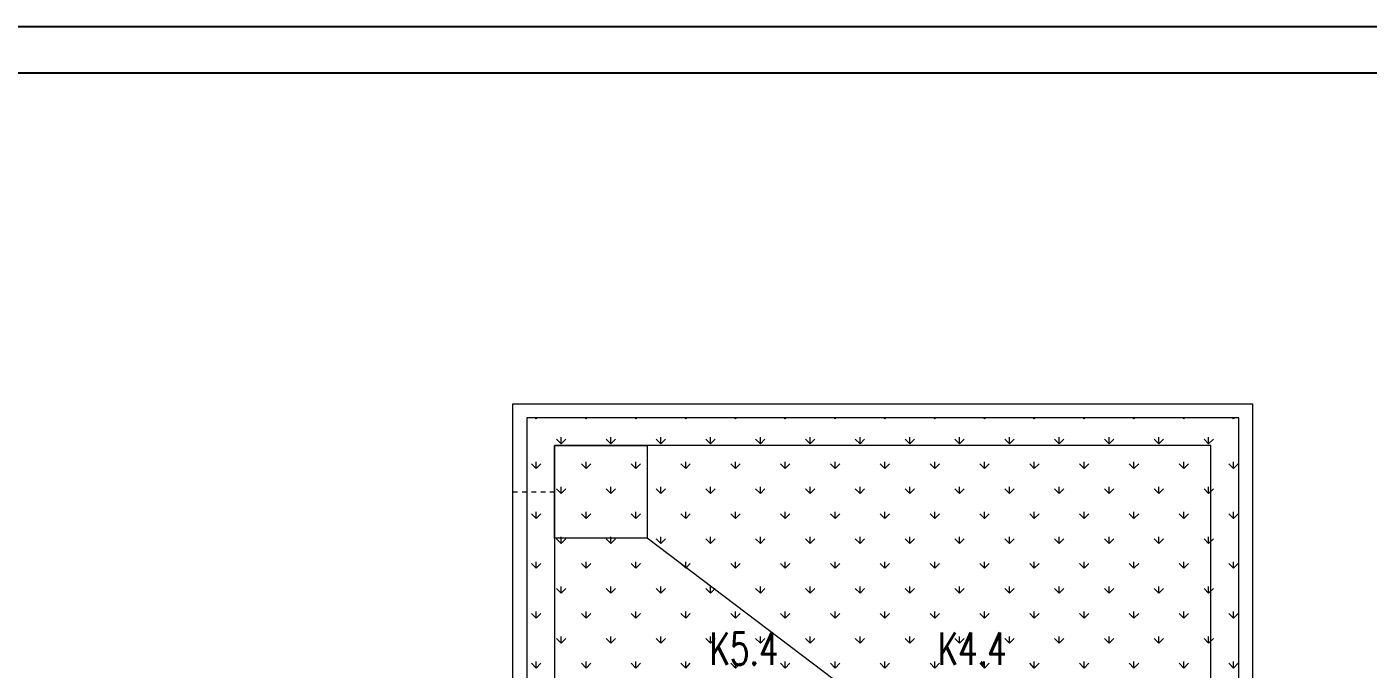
# Model space of a CAD drawing. Header units: millimetres. Extents: x 1780 to 154263, y -7240 to 17216.
# Drawn here: x 103440 to 104891, y 4589 to 5283 of the extents above; entities that cross this region are included whole.
import ezdxf

# ---------------------------------------------------------------- set-up
doc = ezdxf.new("R2010")
doc.units = ezdxf.units.MM
doc.linetypes.add('0.5_0.5', pattern=[1, 0.5, -0.5])
for name, color, linetype, lineweight in [('2d_SX_instalacje - kanalizacja opadowa', 130, 'Continuous', 5), ('2d_SX_szraf', 251, 'Continuous', 0), ('2d_SX_widok', 10, 'Continuous', 9)]:
    doc.layers.add(name, color=color, linetype=linetype, lineweight=lineweight)
doc.layers.add('2d_SX_rewizja 18 września', color=210, linetype='Continuous')
doc.layers.add('60 instalacje elektryka', color=10, linetype='Continuous')
doc.styles.add('OPIS', font='simplex.shx', dxfattribs={"width": 0.7, "height": 4})

# ---------------------------------------------------------------- blocks, each defined once
blk = doc.blocks.new('PDKLD A2')
at = {"layer": '2d_SX_instalacje - kanalizacja opadowa', "color": 8, "linetype": '0.5_0.5', "ltscale": 10}
blk.add_line((82221, -11409.2), (82266, -11409.2), dxfattribs=at)
at = {"layer": '2d_SX_szraf', "color": 8, "linetype": 'Continuous'}
for p, q in [((82246.1, -11330.2), (82245.2, -11329.2)), ((82246.1, -11330.2), (82246.1, -11329.2)), ((82246.1, -11330.2), (82247.1, -11329.2)), ((82300, -11330.2), (82299.1, -11329.2)), ((82300, -11330.2), (82300, -11329.2)), ((82300, -11330.2), (82301, -11329.2)), ((82353.9, -11330.2), (82352.9, -11329.2)), ((82353.9, -11330.2), (82353.9, -11329.2)), ((82353.9, -11330.2), (82354.8, -11329.2)), ((82407.8, -11330.2), (82406.8, -11329.2)), ((82407.8, -11330.2), (82407.8, -11329.2)), ((82407.8, -11330.2), (82408.7, -11329.2)), ((82461.7, -11330.2), (82460.7, -11329.2)), ((82461.7, -11330.2), (82461.7, -11329.2)), ((82461.7, -11330.2), (82462.6, -11329.2)), ((82515.5, -11330.2), (82514.6, -11329.2)), ((82515.5, -11330.2), (82515.5, -11329.2)), ((82515.5, -11330.2), (82516.5, -11329.2)), ((82569.4, -11330.2), (82568.5, -11329.2)), ((82569.4, -11330.2), (82569.4, -11329.2)), ((82569.4, -11330.2), (82570.4, -11329.2)), ((82623.3, -11330.2), (82622.3, -11329.2)), ((82623.3, -11330.2), (82623.3, -11329.2)), ((82623.3, -11330.2), (82624.2, -11329.2)), ((82677.2, -11330.2), (82676.2, -11329.2)), ((82677.2, -11330.2), (82677.2, -11329.2)), ((82677.2, -11330.2), (82678.1, -11329.2)), ((82731.1, -11330.2), (82730.1, -11329.2)), ((82731.1, -11330.2), (82731.1, -11329.2)), ((82731.1, -11330.2), (82732, -11329.2)), ((82784.9, -11330.2), (82784, -11329.2)), ((82784.9, -11330.2), (82784.9, -11329.2)), ((82784.9, -11330.2), (82785.9, -11329.2)), ((82838.8, -11330.2), (82837.9, -11329.2)), ((82838.8, -11330.2), (82838.8, -11329.2)), ((82838.8, -11330.2), (82839.8, -11329.2)), ((82892.7, -11330.2), (82891.8, -11329.2)), ((82892.7, -11330.2), (82892.7, -11329.2)), ((82892.7, -11330.2), (82893.7, -11329.2)), ((82946.6, -11330.2), (82945.6, -11329.2)), ((82946.6, -11330.2), (82946.6, -11329.2)), ((82946.6, -11330.2), (82947.5, -11329.2)), ((83000.5, -11330.2), (82999.5, -11329.2)), ((83000.5, -11330.2), (83000.5, -11329.2)), ((83000.5, -11330.2), (83001.4, -11329.2)), ((82273.1, -11357.1), (82268, -11352.1)), ((82273.1, -11357.1), (82273.1, -11350)), ((82273.1, -11357.1), (82278.1, -11352.1)), ((82326.9, -11357.1), (82321.9, -11352.1)), ((82326.9, -11357.1), (82326.9, -11350)), ((82326.9, -11357.1), (82332, -11352.1)), ((82380.8, -11357.1), (82375.8, -11352.1)), ((82380.8, -11357.1), (82380.8, -11350)), ((82380.8, -11357.1), (82385.9, -11352.1)), ((82434.7, -11357.1), (82429.7, -11352.1)), ((82434.7, -11357.1), (82434.7, -11350)), ((82434.7, -11357.1), (82439.8, -11352.1)), ((82488.6, -11357.1), (82483.5, -11352.1)), ((82488.6, -11357.1), (82488.6, -11350)), ((82488.6, -11357.1), (82493.6, -11352.1)), ((82542.5, -11357.1), (82537.4, -11352.1)), ((82542.5, -11357.1), (82542.5, -11350)), ((82542.5, -11357.1), (82547.5, -11352.1)), ((82596.4, -11357.1), (82591.3, -11352.1)), ((82596.4, -11357.1), (82596.4, -11350)), ((82596.4, -11357.1), (82601.4, -11352.1)), ((82650.2, -11357.1), (82645.2, -11352.1)), ((82650.2, -11357.1), (82650.2, -11350)), ((82650.2, -11357.1), (82655.3, -11352.1)), ((82704.1, -11357.1), (82699.1, -11352.1)), ((82704.1, -11357.1), (82704.1, -11350)), ((82704.1, -11357.1), (82709.2, -11352.1)), ((82758, -11357.1), (82752.9, -11352.1)), ((82758, -11357.1), (82758, -11350)), ((82758, -11357.1), (82763.1, -11352.1)), ((82811.9, -11357.1), (82806.8, -11352.1)), ((82811.9, -11357.1), (82811.9, -11350)), ((82811.9, -11357.1), (82816.9, -11352.1)), ((82865.8, -11357.1), (82860.7, -11352.1)), ((82865.8, -11357.1), (82865.8, -11350)), ((82865.8, -11357.1), (82870.8, -11352.1)), ((82919.6, -11357.1), (82914.6, -11352.1)), ((82919.6, -11357.1), (82919.6, -11350)), ((82919.6, -11357.1), (82924.7, -11352.1)), ((82973.5, -11357.1), (82968.5, -11352.1)), ((82973.5, -11357.1), (82973.5, -11350)), ((82973.5, -11357.1), (82978.6, -11352.1)), ((82246.1, -11384.1), (82241.1, -11379)), ((82246.1, -11384.1), (82246.1, -11376.9)), ((82246.1, -11384.1), (82251.2, -11379)), ((82300, -11384.1), (82295, -11379)), ((82300, -11384.1), (82300, -11376.9)), ((82300, -11384.1), (82305.1, -11379)), ((82353.9, -11384.1), (82348.8, -11379)), ((82353.9, -11384.1), (82353.9, -11376.9)), ((82353.9, -11384.1), (82358.9, -11379)), ((82407.8, -11384.1), (82402.7, -11379)), ((82407.8, -11384.1), (82407.8, -11376.9)), ((82407.8, -11384.1), (82412.8, -11379)), ((82461.7, -11384.1), (82456.6, -11379)), ((82461.7, -11384.1), (82461.7, -11376.9)), ((82461.7, -11384.1), (82466.7, -11379)), ((82515.5, -11384.1), (82510.5, -11379)), ((82515.5, -11384.1), (82515.5, -11376.9)), ((82515.5, -11384.1), (82520.6, -11379)), ((82569.4, -11384.1), (82564.4, -11379)), ((82569.4, -11384.1), (82569.4, -11376.9)), ((82569.4, -11384.1), (82574.5, -11379)), ((82623.3, -11384.1), (82618.2, -11379)), ((82623.3, -11384.1), (82623.3, -11376.9)), ((82623.3, -11384.1), (82628.3, -11379)), ((82677.2, -11384.1), (82672.1, -11379)), ((82677.2, -11384.1), (82677.2, -11376.9)), ((82677.2, -11384.1), (82682.2, -11379)), ((82731.1, -11384.1), (82726, -11379)), ((82731.1, -11384.1), (82731.1, -11376.9)), ((82731.1, -11384.1), (82736.1, -11379)), ((82784.9, -11384.1), (82779.9, -11379)), ((82784.9, -11384.1), (82784.9, -11376.9)), ((82784.9, -11384.1), (82790, -11379)), ((82838.8, -11384.1), (82833.8, -11379)), ((82838.8, -11384.1), (82838.8, -11376.9)), ((82838.8, -11384.1), (82843.9, -11379)), ((82892.7, -11384.1), (82887.7, -11379)), ((82892.7, -11384.1), (82892.7, -11376.9)), ((82892.7, -11384.1), (82897.8, -11379)), ((82946.6, -11384.1), (82941.5, -11379)), ((82946.6, -11384.1), (82946.6, -11376.9)), ((82946.6, -11384.1), (82951.6, -11379)), ((83000.5, -11384.1), (82995.4, -11379)), ((83000.5, -11384.1), (83000.5, -11376.9)), ((83000.5, -11384.1), (83005.5, -11379)), ((82273.1, -11411), (82273.1, -11403.9)), ((82326.9, -11411), (82326.9, -11403.9)), ((82380.8, -11411), (82380.8, -11403.9)), ((82434.7, -11411), (82434.7, -11403.9)), ((82488.6, -11411), (82488.6, -11403.9)), ((82542.5, -11411), (82542.5, -11403.9)), ((82596.4, -11411), (82596.4, -11403.9)), ((82650.2, -11411), (82650.2, -11403.9)), ((82704.1, -11411), (82704.1, -11403.9)), ((82758, -11411), (82758, -11403.9)), ((82811.9, -11411), (82811.9, -11403.9)), ((82865.8, -11411), (82865.8, -11403.9)), ((82919.6, -11411), (82919.6, -11403.9)), ((82973.5, -11411), (82973.5, -11403.9)), ((82273.1, -11411), (82268, -11406)), ((82273.1, -11411), (82278.1, -11406)), ((82326.9, -11411), (82321.9, -11406)), ((82326.9, -11411), (82332, -11406)), ((82380.8, -11411), (82375.8, -11406)), ((82380.8, -11411), (82385.9, -11406)), ((82434.7, -11411), (82429.7, -11406)), ((82434.7, -11411), (82439.8, -11406)), ((82488.6, -11411), (82483.5, -11406)), ((82488.6, -11411), (82493.6, -11406)), ((82542.5, -11411), (82537.4, -11406)), ((82542.5, -11411), (82547.5, -11406)), ((82596.4, -11411), (82591.3, -11406)), ((82596.4, -11411), (82601.4, -11406)), ((82650.2, -11411), (82645.2, -11406)), ((82650.2, -11411), (82655.3, -11406)), ((82704.1, -11411), (82699.1, -11406)), ((82704.1, -11411), (82709.2, -11406)), ((82758, -11411), (82752.9, -11406)), ((82758, -11411), (82763.1, -11406)), ((82811.9, -11411), (82806.8, -11406)), ((82811.9, -11411), (82816.9, -11406)), ((82865.8, -11411), (82860.7, -11406)), ((82865.8, -11411), (82870.8, -11406)), ((82919.6, -11411), (82914.6, -11406)), ((82919.6, -11411), (82924.7, -11406)), ((82973.5, -11411), (82968.5, -11406)), ((82973.5, -11411), (82978.6, -11406)), ((82246.1, -11437.9), (82241.1, -11432.9)), ((82246.1, -11437.9), (82246.1, -11430.8)), ((82246.1, -11437.9), (82251.2, -11432.9)), ((82300, -11437.9), (82295, -11432.9)), ((82300, -11437.9), (82300, -11430.8)), ((82300, -11437.9), (82305.1, -11432.9)), ((82353.9, -11437.9), (82348.8, -11432.9)), ((82353.9, -11437.9), (82353.9, -11430.8)), ((82353.9, -11437.9), (82358.9, -11432.9)), ((82407.8, -11437.9), (82402.7, -11432.9)), ((82407.8, -11437.9), (82407.8, -11430.8)), ((82407.8, -11437.9), (82412.8, -11432.9)), ((82461.7, -11437.9), (82456.6, -11432.9)), ((82461.7, -11437.9), (82461.7, -11430.8)), ((82461.7, -11437.9), (82466.7, -11432.9)), ((82515.5, -11437.9), (82510.5, -11432.9)), ((82515.5, -11437.9), (82515.5, -11430.8)), ((82515.5, -11437.9), (82520.6, -11432.9)), ((82569.4, -11437.9), (82564.4, -11432.9)), ((82569.4, -11437.9), (82569.4, -11430.8)), ((82569.4, -11437.9), (82574.5, -11432.9)), ((82623.3, -11437.9), (82618.2, -11432.9)), ((82623.3, -11437.9), (82623.3, -11430.8)), ((82623.3, -11437.9), (82628.3, -11432.9)), ((82677.2, -11437.9), (82672.1, -11432.9)), ((82677.2, -11437.9), (82677.2, -11430.8)), ((82677.2, -11437.9), (82682.2, -11432.9)), ((82731.1, -11437.9), (82726, -11432.9)), ((82731.1, -11437.9), (82731.1, -11430.8)), ((82731.1, -11437.9), (82736.1, -11432.9)), ((82784.9, -11437.9), (82779.9, -11432.9)), ((82784.9, -11437.9), (82784.9, -11430.8)), ((82784.9, -11437.9), (82790, -11432.9)), ((82838.8, -11437.9), (82833.8, -11432.9)), ((82838.8, -11437.9), (82838.8, -11430.8)), ((82838.8, -11437.9), (82843.9, -11432.9)), ((82892.7, -11437.9), (82887.7, -11432.9)), ((82892.7, -11437.9), (82892.7, -11430.8)), ((82892.7, -11437.9), (82897.8, -11432.9)), ((82946.6, -11437.9), (82941.5, -11432.9)), ((82946.6, -11437.9), (82946.6, -11430.8)), ((82946.6, -11437.9), (82951.6, -11432.9)), ((83000.5, -11437.9), (82995.4, -11432.9)), ((83000.5, -11437.9), (83000.5, -11430.8)), ((83000.5, -11437.9), (83005.5, -11432.9)), ((82273.1, -11464.9), (82268, -11459.8)), ((82273.1, -11464.9), (82273.1, -11457.7)), ((82273.1, -11464.9), (82278.1, -11459.8)), ((82326.9, -11464.9), (82321.9, -11459.8)), ((82326.9, -11464.9), (82326.9, -11457.7)), ((82326.9, -11464.9), (82332, -11459.8)), ((82380.8, -11464.9), (82375.8, -11459.8)), ((82380.8, -11464.9), (82380.8, -11457.7)), ((82380.8, -11464.9), (82385.9, -11459.8)), ((82434.7, -11464.9), (82429.7, -11459.8)), ((82434.7, -11464.9), (82434.7, -11457.7)), ((82434.7, -11464.9), (82439.8, -11459.8)), ((82488.6, -11464.9), (82483.5, -11459.8)), ((82488.6, -11464.9), (82488.6, -11457.7)), ((82488.6, -11464.9), (82493.6, -11459.8)), ((82542.5, -11464.9), (82537.4, -11459.8)), ((82542.5, -11464.9), (82542.5, -11457.7)), ((82542.5, -11464.9), (82547.5, -11459.8)), ((82596.4, -11464.9), (82591.3, -11459.8)), ((82596.4, -11464.9), (82596.4, -11457.7)), ((82596.4, -11464.9), (82601.4, -11459.8)), ((82650.2, -11464.9), (82645.2, -11459.8)), ((82650.2, -11464.9), (82650.2, -11457.7)), ((82650.2, -11464.9), (82655.3, -11459.8)), ((82704.1, -11464.9), (82699.1, -11459.8)), ((82704.1, -11464.9), (82704.1, -11457.7)), ((82704.1, -11464.9), (82709.2, -11459.8)), ((82758, -11464.9), (82752.9, -11459.8)), ((82758, -11464.9), (82758, -11457.7)), ((82758, -11464.9), (82763.1, -11459.8)), ((82811.9, -11464.9), (82806.8, -11459.8)), ((82811.9, -11464.9), (82811.9, -11457.7)), ((82811.9, -11464.9), (82816.9, -11459.8)), ((82865.8, -11464.9), (82860.7, -11459.8)), ((82865.8, -11464.9), (82865.8, -11457.7)), ((82865.8, -11464.9), (82870.8, -11459.8)), ((82919.6, -11464.9), (82914.6, -11459.8)), ((82919.6, -11464.9), (82919.6, -11457.7)), ((82919.6, -11464.9), (82924.7, -11459.8)), ((82973.5, -11464.9), (82968.5, -11459.8)), ((82973.5, -11464.9), (82973.5, -11457.7)), ((82973.5, -11464.9), (82978.6, -11459.8)), ((82246.1, -11491.8), (82241.1, -11486.8)), ((82246.1, -11491.8), (82246.1, -11484.7)), ((82246.1, -11491.8), (82251.2, -11486.8)), ((82300, -11491.8), (82295, -11486.8)), ((82300, -11491.8), (82300, -11484.7)), ((82300, -11491.8), (82305.1, -11486.8)), ((82353.9, -11491.8), (82348.8, -11486.8)), ((82353.9, -11491.8), (82353.9, -11484.7)), ((82353.9, -11491.8), (82358.9, -11486.8)), ((82407.8, -11491.8), (82402.7, -11486.8)), ((82407.8, -11491.8), (82407.8, -11484.7)), ((82407.8, -11491.8), (82412.8, -11486.8)), ((82461.7, -11491.8), (82456.6, -11486.8)), ((82461.7, -11491.8), (82461.7, -11484.7)), ((82461.7, -11491.8), (82466.7, -11486.8)), ((82515.5, -11491.8), (82510.5, -11486.8)), ((82515.5, -11491.8), (82515.5, -11484.7)), ((82515.5, -11491.8), (82520.6, -11486.8)), ((82569.4, -11491.8), (82564.4, -11486.8)), ((82569.4, -11491.8), (82569.4, -11484.7)), ((82569.4, -11491.8), (82574.5, -11486.8)), ((82623.3, -11491.8), (82618.2, -11486.8)), ((82623.3, -11491.8), (82623.3, -11484.7)), ((82623.3, -11491.8), (82628.3, -11486.8)), ((82677.2, -11491.8), (82672.1, -11486.8)), ((82677.2, -11491.8), (82677.2, -11484.7)), ((82677.2, -11491.8), (82682.2, -11486.8)), ((82731.1, -11491.8), (82726, -11486.8)), ((82731.1, -11491.8), (82731.1, -11484.7)), ((82731.1, -11491.8), (82736.1, -11486.8)), ((82784.9, -11491.8), (82779.9, -11486.8)), ((82784.9, -11491.8), (82784.9, -11484.7)), ((82784.9, -11491.8), (82790, -11486.8)), ((82838.8, -11491.8), (82833.8, -11486.8)), ((82838.8, -11491.8), (82838.8, -11484.7)), ((82838.8, -11491.8), (82843.9, -11486.8)), ((82892.7, -11491.8), (82887.7, -11486.8)), ((82892.7, -11491.8), (82892.7, -11484.7)), ((82892.7, -11491.8), (82897.8, -11486.8)), ((82946.6, -11491.8), (82941.5, -11486.8)), ((82946.6, -11491.8), (82946.6, -11484.7)), ((82946.6, -11491.8), (82951.6, -11486.8)), ((83000.5, -11491.8), (82995.4, -11486.8)), ((83000.5, -11491.8), (83000.5, -11484.7)), ((83000.5, -11491.8), (83005.5, -11486.8)), ((82273.1, -11518.8), (82268, -11513.7)), ((82273.1, -11518.8), (82273.1, -11511.6)), ((82273.1, -11518.8), (82278.1, -11513.7)), ((82326.9, -11518.8), (82321.9, -11513.7)), ((82326.9, -11518.8), (82326.9, -11511.6)), ((82326.9, -11518.8), (82332, -11513.7)), ((82380.8, -11518.8), (82375.8, -11513.7)), ((82380.8, -11518.8), (82380.8, -11511.6)), ((82380.8, -11518.8), (82385.9, -11513.7)), ((82434.7, -11518.8), (82429.7, -11513.7)), ((82434.7, -11518.8), (82434.7, -11511.6)), ((82434.7, -11518.8), (82439.8, -11513.7)), ((82488.6, -11518.8), (82483.5, -11513.7)), ((82488.6, -11518.8), (82488.6, -11511.6)), ((82488.6, -11518.8), (82493.6, -11513.7)), ((82542.5, -11518.8), (82537.4, -11513.7)), ((82542.5, -11518.8), (82542.5, -11511.6)), ((82542.5, -11518.8), (82547.5, -11513.7)), ((82596.4, -11518.8), (82591.3, -11513.7)), ((82596.4, -11518.8), (82596.4, -11511.6)), ((82596.4, -11518.8), (82601.4, -11513.7)), ((82650.2, -11518.8), (82645.2, -11513.7)), ((82650.2, -11518.8), (82650.2, -11511.6)), ((82650.2, -11518.8), (82655.3, -11513.7)), ((82704.1, -11518.8), (82699.1, -11513.7)), ((82704.1, -11518.8), (82704.1, -11511.6)), ((82704.1, -11518.8), (82709.2, -11513.7)), ((82758, -11518.8), (82752.9, -11513.7)), ((82758, -11518.8), (82758, -11511.6)), ((82758, -11518.8), (82763.1, -11513.7)), ((82811.9, -11518.8), (82806.8, -11513.7)), ((82811.9, -11518.8), (82811.9, -11511.6)), ((82811.9, -11518.8), (82816.9, -11513.7)), ((82865.8, -11518.8), (82860.7, -11513.7)), ((82865.8, -11518.8), (82865.8, -11511.6)), ((82865.8, -11518.8), (82870.8, -11513.7)), ((82919.6, -11518.8), (82914.6, -11513.7)), ((82919.6, -11518.8), (82919.6, -11511.6)), ((82919.6, -11518.8), (82924.7, -11513.7)), ((82973.5, -11518.8), (82968.5, -11513.7)), ((82973.5, -11518.8), (82973.5, -11511.6)), ((82973.5, -11518.8), (82978.6, -11513.7)), ((82246.1, -11545.7), (82241.1, -11540.7)), ((82246.1, -11545.7), (82246.1, -11538.6)), ((82246.1, -11545.7), (82251.2, -11540.7)), ((82300, -11545.7), (82295, -11540.7)), ((82300, -11545.7), (82300, -11538.6)), ((82300, -11545.7), (82305.1, -11540.7)), ((82353.9, -11545.7), (82348.8, -11540.7)), ((82353.9, -11545.7), (82353.9, -11538.6)), ((82353.9, -11545.7), (82358.9, -11540.7)), ((82407.8, -11545.7), (82402.7, -11540.7)), ((82407.8, -11545.7), (82407.8, -11538.6)), ((82407.8, -11545.7), (82412.8, -11540.7)), ((82461.7, -11545.7), (82456.6, -11540.7)), ((82461.7, -11545.7), (82461.7, -11538.6)), ((82461.7, -11545.7), (82466.7, -11540.7)), ((82515.5, -11545.7), (82510.5, -11540.7)), ((82515.5, -11545.7), (82515.5, -11538.6)), ((82515.5, -11545.7), (82520.6, -11540.7)), ((82569.4, -11545.7), (82564.4, -11540.7)), ((82569.4, -11545.7), (82569.4, -11538.6)), ((82569.4, -11545.7), (82574.5, -11540.7)), ((82623.3, -11545.7), (82618.2, -11540.7)), ((82623.3, -11545.7), (82623.3, -11538.6)), ((82623.3, -11545.7), (82628.3, -11540.7)), ((82677.2, -11545.7), (82672.1, -11540.7)), ((82677.2, -11545.7), (82677.2, -11538.6)), ((82677.2, -11545.7), (82682.2, -11540.7)), ((82731.1, -11545.7), (82726, -11540.7)), ((82731.1, -11545.7), (82731.1, -11538.6)), ((82731.1, -11545.7), (82736.1, -11540.7)), ((82784.9, -11545.7), (82779.9, -11540.7)), ((82784.9, -11545.7), (82784.9, -11538.6)), ((82784.9, -11545.7), (82790, -11540.7)), ((82838.8, -11545.7), (82833.8, -11540.7)), ((82838.8, -11545.7), (82838.8, -11538.6)), ((82838.8, -11545.7), (82843.9, -11540.7)), ((82892.7, -11545.7), (82887.7, -11540.7)), ((82892.7, -11545.7), (82892.7, -11538.6)), ((82892.7, -11545.7), (82897.8, -11540.7)), ((82946.6, -11545.7), (82941.5, -11540.7)), ((82946.6, -11545.7), (82946.6, -11538.6)), ((82946.6, -11545.7), (82951.6, -11540.7)), ((83000.5, -11545.7), (82995.4, -11540.7)), ((83000.5, -11545.7), (83000.5, -11538.6)), ((83000.5, -11545.7), (83005.5, -11540.7)), ((82273.1, -11572.7), (82268, -11567.6)), ((82273.1, -11572.7), (82273.1, -11565.5)), ((82273.1, -11572.7), (82278.1, -11567.6)), ((82326.9, -11572.7), (82321.9, -11567.6)), ((82326.9, -11572.7), (82326.9, -11565.5)), ((82326.9, -11572.7), (82332, -11567.6)), ((82380.8, -11572.7), (82375.8, -11567.6)), ((82380.8, -11572.7), (82380.8, -11565.5)), ((82380.8, -11572.7), (82385.9, -11567.6)), ((82434.7, -11572.7), (82429.7, -11567.6)), ((82434.7, -11572.7), (82434.7, -11565.5)), ((82434.7, -11572.7), (82439.8, -11567.6)), ((82488.6, -11572.7), (82483.5, -11567.6)), ((82488.6, -11572.7), (82488.6, -11565.5)), ((82488.6, -11572.7), (82493.6, -11567.6)), ((82542.5, -11572.7), (82537.4, -11567.6)), ((82542.5, -11572.7), (82542.5, -11565.5)), ((82542.5, -11572.7), (82547.5, -11567.6)), ((82596.4, -11572.7), (82591.3, -11567.6)), ((82596.4, -11572.7), (82596.4, -11565.5)), ((82596.4, -11572.7), (82601.4, -11567.6)), ((82650.2, -11572.7), (82645.2, -11567.6)), ((82650.2, -11572.7), (82650.2, -11565.5)), ((82650.2, -11572.7), (82655.3, -11567.6)), ((82704.1, -11572.7), (82699.1, -11567.6)), ((82704.1, -11572.7), (82704.1, -11565.5)), ((82704.1, -11572.7), (82709.2, -11567.6)), ((82758, -11572.7), (82752.9, -11567.6)), ((82758, -11572.7), (82758, -11565.5)), ((82758, -11572.7), (82763.1, -11567.6)), ((82811.9, -11572.7), (82806.8, -11567.6)), ((82811.9, -11572.7), (82811.9, -11565.5)), ((82811.9, -11572.7), (82816.9, -11567.6)), ((82865.8, -11572.7), (82860.7, -11567.6)), ((82865.8, -11572.7), (82865.8, -11565.5)), ((82865.8, -11572.7), (82870.8, -11567.6)), ((82919.6, -11572.7), (82914.6, -11567.6)), ((82919.6, -11572.7), (82919.6, -11565.5)), ((82919.6, -11572.7), (82924.7, -11567.6)), ((82973.5, -11572.7), (82968.5, -11567.6)), ((82973.5, -11572.7), (82973.5, -11565.5)), ((82973.5, -11572.7), (82978.6, -11567.6)), ((82246.1, -11599.6), (82246.1, -11592.4)), ((82300, -11599.6), (82300, -11592.4)), ((82353.9, -11599.6), (82353.9, -11592.4)), ((82407.8, -11599.6), (82407.8, -11592.4)), ((82461.7, -11599.6), (82461.7, -11592.4)), ((82515.5, -11599.6), (82515.5, -11592.4)), ((82569.4, -11599.6), (82569.4, -11592.4)), ((82623.3, -11599.6), (82623.3, -11592.4)), ((82677.2, -11599.6), (82677.2, -11592.4)), ((82731.1, -11599.6), (82731.1, -11592.4)), ((82784.9, -11599.6), (82784.9, -11592.4)), ((82838.8, -11599.6), (82838.8, -11592.4)), ((82892.7, -11599.6), (82892.7, -11592.4)), ((82946.6, -11599.6), (82946.6, -11592.4)), ((83000.5, -11599.6), (83000.5, -11592.4)), ((82246.1, -11599.6), (82241.1, -11594.5)), ((82246.1, -11599.6), (82251.2, -11594.5)), ((82300, -11599.6), (82295, -11594.5)), ((82300, -11599.6), (82305.1, -11594.5)), ((82353.9, -11599.6), (82348.8, -11594.5)), ((82353.9, -11599.6), (82358.9, -11594.5)), ((82407.8, -11599.6), (82402.7, -11594.5)), ((82407.8, -11599.6), (82412.8, -11594.5)), ((82461.7, -11599.6), (82456.6, -11594.5)), ((82461.7, -11599.6), (82466.7, -11594.5)), ((82515.5, -11599.6), (82510.5, -11594.5)), ((82515.5, -11599.6), (82520.6, -11594.5)), ((82569.4, -11599.6), (82564.4, -11594.5)), ((82569.4, -11599.6), (82574.5, -11594.5)), ((82623.3, -11599.6), (82618.2, -11594.5)), ((82623.3, -11599.6), (82628.3, -11594.5)), ((82677.2, -11599.6), (82672.1, -11594.5)), ((82677.2, -11599.6), (82682.2, -11594.5)), ((82731.1, -11599.6), (82726, -11594.5)), ((82731.1, -11599.6), (82736.1, -11594.5)), ((82784.9, -11599.6), (82779.9, -11594.5)), ((82784.9, -11599.6), (82790, -11594.5)), ((82838.8, -11599.6), (82833.8, -11594.5)), ((82838.8, -11599.6), (82843.9, -11594.5)), ((82892.7, -11599.6), (82887.7, -11594.5)), ((82892.7, -11599.6), (82897.8, -11594.5)), ((82946.6, -11599.6), (82941.5, -11594.5)), ((82946.6, -11599.6), (82951.6, -11594.5)), ((83000.5, -11599.6), (82995.4, -11594.5)), ((83000.5, -11599.6), (83005.5, -11594.5))]:
    blk.add_line(p, q, dxfattribs=at)
at = {"layer": '2d_SX_szraf', "color": 8}
for p, q in [((82266, -11359.2), (82366, -11359.2)), ((82266, -11459.2), (82266, -11359.2)), ((82976, -11359.2), (82266, -11359.2)), ((82266, -11359.2), (82266, -11612.2)), ((82366, -11359.2), (82366, -11459.2)), ((82976, -11612.2), (82976, -11359.2)), ((82366, -11459.2), (82266, -11459.2)), ((82568.5, -11612.2), (82366, -11459.2))]:
    blk.add_line(p, q, dxfattribs=at)
at = {"layer": '2d_SX_widok', "color": 8, "ltscale": 0.5}
for p, q in [((82221, -11920.2), (82221, -11314.2)), ((82221, -11314.2), (83021, -11314.2)), ((83021, -11314.2), (83021, -12711.2)), ((83006, -11329.2), (82236, -11329.2)), ((82236, -11329.2), (82236, -11612.2)), ((83006, -11612.2), (83006, -11329.2))]:
    blk.add_line(p, q, dxfattribs=at)

msp = doc.modelspace()

# ---------------------------------------------------------------- linework, layer by layer
at = {"layer": '60 instalacje elektryka'}
for points in [[(105946.8, 5282.9), (101742.1, 5282.9), (101742.1, 2309.7), (105946.8, 2309.7)], [(101833.6, 2359.7), (105895.6, 2359.7), (105895.6, 5232.9), (101833.6, 5232.9)]]:
    msp.add_lwpolyline(points, close=True, dxfattribs=at)

# ---------------------------------------------------------------- block references
at = {"layer": '2d_SX_rewizja 18 września'}
msp.add_blockref('PDKLD A2', (21744.7, 16189.5), dxfattribs=at)

# ---------------------------------------------------------------- texts
at = {"layer": '60 instalacje elektryka', "lineweight": 30, "char_height": 35, "width": 77.143, "attachment_point": 3, "style": 'OPIS'}
for s, insert in [('\\pxql;K5.4', (104255.5, 4628.2)), ('\\pxql;K4.4', (104502.4, 4628.2))]:
    msp.add_mtext(s, dxfattribs=dict(at, insert=insert))

doc.saveas('drawing.dxf')
